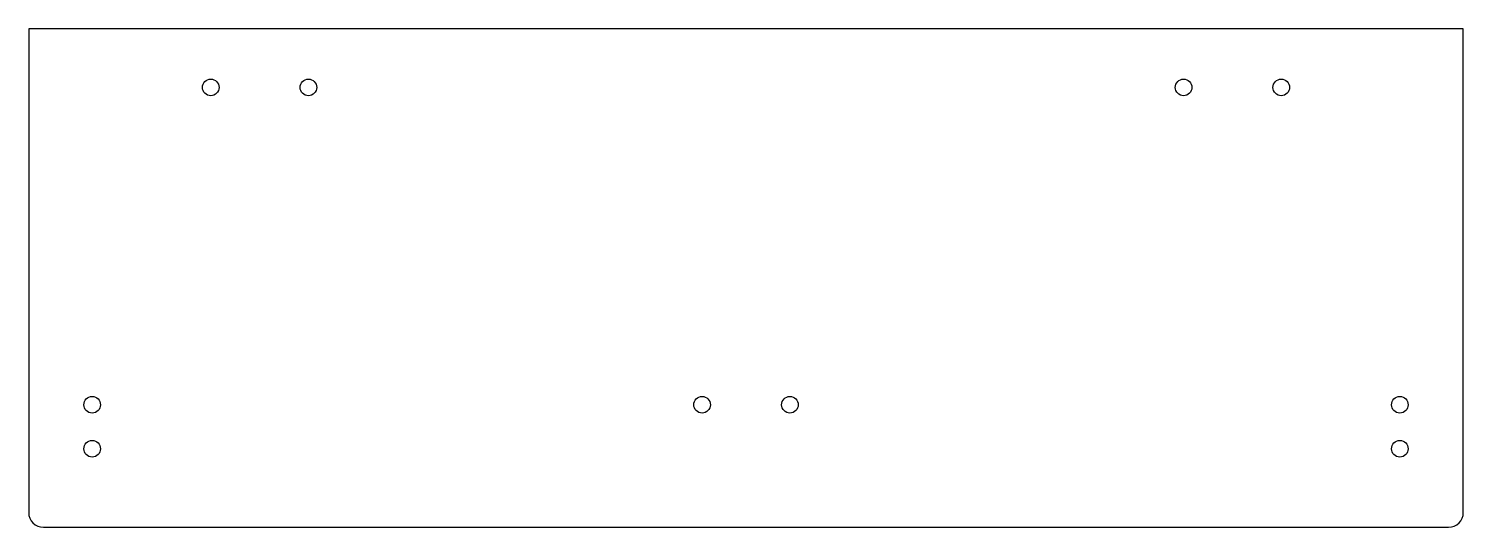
# Model space of a CAD drawing. Header units: millimetres. Extents: x -162 to 132, y 3 to 105.
import ezdxf

# ---------------------------------------------------------------- set-up
doc = ezdxf.new("R2010")
doc.units = ezdxf.units.MM
doc.layers.get('0').update_dxf_attribs({"linetype": 'CONTINUOUS'})

msp = doc.modelspace()

# ---------------------------------------------------------------- linework, layer by layer
msp.add_lwpolyline([(128.96, 3, 0.414214), (131.96, 6), (131.96, 105), (-161.96, 105), (-161.96, 6, 0.414214), (-158.96, 3)], format="xyb", close=True)
for centre in [(-124.66, 93), (-104.66, 93), (74.66, 93), (94.66, 93), (-148.96, 28.07), (-24, 28.07), (-6, 28.07), (118.96, 28.07), (-148.96, 19.07), (118.96, 19.07)]:
    msp.add_circle(centre, 1.7)

doc.saveas('drawing.dxf')
